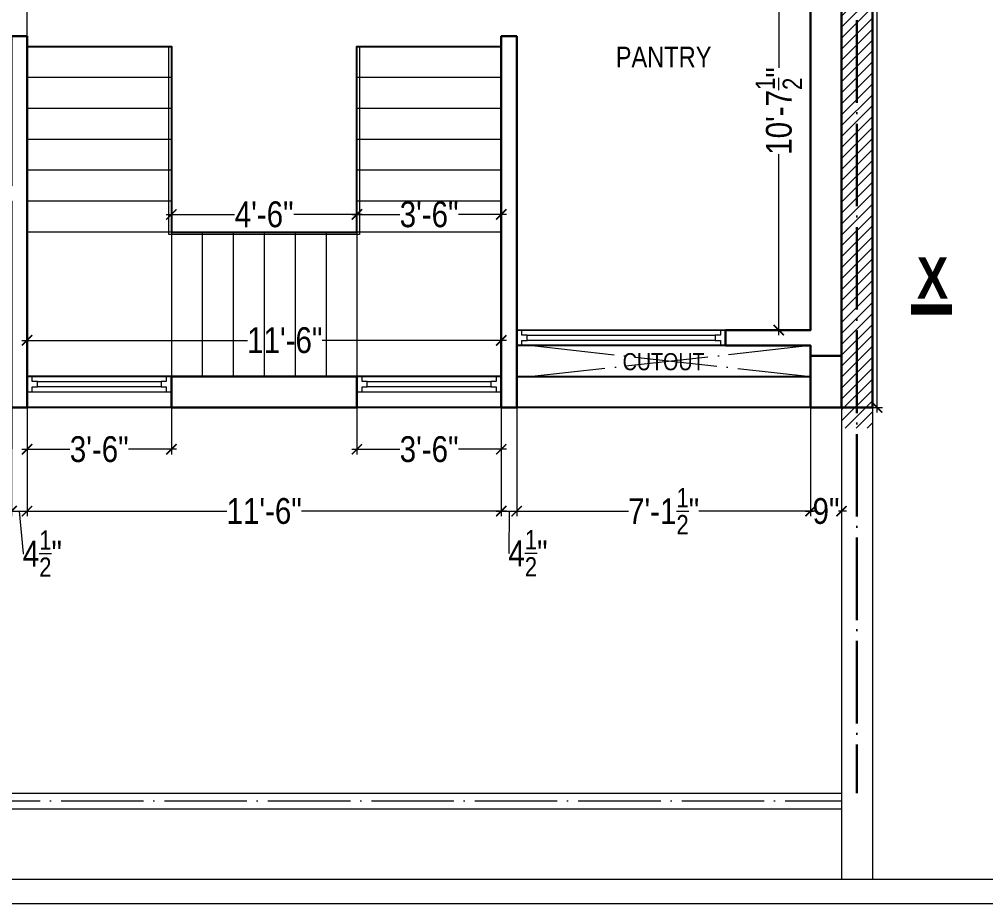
# Model space of a CAD drawing. Header units: millimetres. Extents: x 56222 to 152663, y -171621 to -121287.
# Drawn here: x 149203.7 to 149484.9, y -170532.5 to -170275.2 of the extents above; entities that cross this region are included whole.
import ezdxf

# ---------------------------------------------------------------- set-up
doc = ezdxf.new("R2010")
doc.units = ezdxf.units.MM
doc.header["$MEASUREMENT"] = 0
doc.header["$PDMODE"] = 35
doc.linetypes.add('ACAD_ISO04W100', pattern=[30, 24, -3, 0, -3])
doc.layers.get('Defpoints').update_dxf_attribs({"color": 220})
for name, color, linetype, lineweight in [('COLUMN', 1, 'Continuous', 30), ('FIRST FLOOR', 7, 'Continuous', 9), ('FIRST FLOOR ( DIM )', 250, 'Continuous', 9), ('FIRST FLOOR ( TEXT )', 7, 'Continuous', 9), ('FIRST FLOOR_( PLine )_', 251, 'Continuous', 30), ('FIRST FLOOR_( STAIR )', 251, 'Continuous', 9), ('GROUND FLOOR', 7, 'Continuous', 9), ('GROUND FLOOR  ( HATCH )', 251, 'Continuous', 9), ('GROUND FLOOR ( DW_RAIL )', 7, 'Continuous', 9), ('SECTION', 7, 'Continuous', 9), ('X_PLOT', 1, 'Continuous', 9), ('X_SHEET', 7, 'Continuous', 9)]:
    doc.layers.add(name, color=color, linetype=linetype, lineweight=lineweight)
doc.layers.add('XX~SLAB ( PLINE )', color=251, linetype='Continuous', plot=False)
doc.styles.add("Cn_BT_0'-0", font='swissc.ttf')
doc.styles.add('Cn_BT_7½', font='swissc.ttf', dxfattribs={"height": 7.5})
doc.styles.add('KATHA', font='swissc.ttf')
doc.dimstyles.new('Cn_BT_7½', dxfattribs={"dimtxt": 9, "dimasz": 3, "dimexe": 1.5, "dimexo": 0, "dimgap": 0.09, "dimtad": 0, "dimdec": 3, "dimzin": 3, "dimdsep": 46, "dimlunit": 4, "dimtxsty": 'Cn_BT_7½', "dimblk": 'ARCHTICK', "dimcen": 0.09, "dimdle": 1.5, "dimclrd": 251, "dimclre": 251, "dimclrt": 14, "dimadec": 0, "dimazin": 0, "dimtfac": 0.75, "dimtdec": 3, "dimtofl": 0, "dimtmove": 0, "dimatfit": 3, "dimfxl": 0, "dimtolj": 1, "dimtzin": 0, "dimlwd": 15, "dimlwe": 15, "dimarcsym": 0})

# ---------------------------------------------------------------- blocks, each defined once
blk = doc.blocks.new('_ArchTick')
at = {"color": 0, "linetype": 'ByBlock', "const_width": 0.15}
blk.add_lwpolyline([(-0.5, -0.5), (0.5, 0.5)], dxfattribs=at)
blk = doc.blocks.new('*D10')
at = {"layer": 'Defpoints', "color": 0, "transparency": 16777216}
for p in [(149442.93, -170077.58), (149438.43, -170388.08), (149453.32, -170388.08)]:
    blk.add_point(p, dxfattribs=at)
at = {"layer": 'FIRST FLOOR ( DIM )', "color": 251, "lineweight": 15, "transparency": 16777216}
for p, q in [((149442.93, -170077.58), (149454.82, -170077.58)), ((149453.32, -170076.08), (149453.32, -170220.68)), ((149453.32, -170389.58), (149453.32, -170250.99)), ((149438.43, -170388.08), (149454.82, -170388.08))]:
    blk.add_line(p, q, dxfattribs=at)
at = {"layer": 'FIRST FLOOR ( DIM )', "color": 251, "lineweight": 15, "transparency": 16777216, "xscale": 3, "yscale": 3, "zscale": 3}
for p, rotation in [((149453.32, -170077.58), 90), ((149453.32, -170388.08), 270)]:
    blk.add_blockref('_ArchTick', p, dxfattribs=dict(at, rotation=rotation))
at = {"layer": 'FIRST FLOOR ( DIM )', "color": 14, "transparency": 16777216, "insert": (149450.32, -170235.83), "char_height": 7.5, "attachment_point": 5, "rotation": 90, "style": 'Cn_BT_7½'}
blk.add_mtext('\\A1;25\'-10{\\H0.750000x;\\S1/2;}"', dxfattribs=at)
blk = doc.blocks.new('*D11')
at = {"layer": 'Defpoints', "color": 0, "transparency": 16777216}
for p in [(149433.93, -170238.08), (149424.69, -170365.58), (149433.93, -170365.58)]:
    blk.add_point(p, dxfattribs=at)
at = {"layer": 'FIRST FLOOR ( DIM )', "color": 251, "lineweight": 15, "transparency": 16777216}
for p, q in [((149433.93, -170238.08), (149423.19, -170238.08)), ((149424.69, -170236.58), (149424.69, -170289.3)), ((149424.69, -170367.08), (149424.69, -170314.37)), ((149433.93, -170365.58), (149423.19, -170365.58))]:
    blk.add_line(p, q, dxfattribs=at)
at = {"layer": 'FIRST FLOOR ( DIM )', "color": 251, "lineweight": 15, "transparency": 16777216, "xscale": 3, "yscale": 3, "zscale": 3}
for p, rotation in [((149424.69, -170238.08), 90), ((149424.69, -170365.58), 270)]:
    blk.add_blockref('_ArchTick', p, dxfattribs=dict(at, rotation=rotation))
at = {"layer": 'FIRST FLOOR ( DIM )', "color": 14, "transparency": 16777216, "insert": (149424.69, -170301.83), "char_height": 7.5, "attachment_point": 5, "rotation": 90, "style": 'Cn_BT_7½'}
blk.add_mtext('\\A1;10\'-7{\\H0.750000x;\\S1/2;}"', dxfattribs=at)
blk = doc.blocks.new('*D16')
at = {"layer": 'Defpoints', "color": 0, "transparency": 16777216}
for p in [(149205.93, -170361.08), (149343.93, -170361.08), (149343.93, -170368.56)]:
    blk.add_point(p, dxfattribs=at)
at = {"layer": 'FIRST FLOOR ( DIM )', "color": 251, "lineweight": 15, "transparency": 16777216}
for p, q in [((149205.93, -170361.08), (149205.93, -170370.06)), ((149343.93, -170361.08), (149343.93, -170370.06)), ((149204.43, -170368.56), (149270.07, -170368.56)), ((149345.43, -170368.56), (149291.79, -170368.56))]:
    blk.add_line(p, q, dxfattribs=at)
at = {"layer": 'FIRST FLOOR ( DIM )', "color": 251, "lineweight": 15, "transparency": 16777216, "xscale": 3, "yscale": 3, "zscale": 3, "rotation": 180}
blk.add_blockref('_ArchTick', (149205.93, -170368.56), dxfattribs=at)
at = {"layer": 'FIRST FLOOR ( DIM )', "color": 251, "lineweight": 15, "transparency": 16777216, "xscale": 3, "yscale": 3, "zscale": 3}
blk.add_blockref('_ArchTick', (149343.93, -170368.56), dxfattribs=at)
at = {"layer": 'FIRST FLOOR ( DIM )', "color": 14, "transparency": 16777216, "insert": (149280.93, -170368.56), "char_height": 7.5, "attachment_point": 5, "style": 'Cn_BT_7½'}
blk.add_mtext('\\A1;11\'-6"', dxfattribs=at)
blk = doc.blocks.new('*D17')
at = {"layer": 'Defpoints', "color": 0, "transparency": 16777216}
for p in [(149343.93, -170331.94), (149301.93, -170336.29), (149343.93, -170336.29)]:
    blk.add_point(p, dxfattribs=at)
at = {"layer": 'FIRST FLOOR ( DIM )', "color": 251, "lineweight": 15, "transparency": 16777216}
for p, q in [((149301.93, -170336.29), (149301.93, -170330.44)), ((149343.93, -170336.29), (149343.93, -170330.44)), ((149300.43, -170331.94), (149314.38, -170331.94)), ((149345.43, -170331.94), (149331.48, -170331.94))]:
    blk.add_line(p, q, dxfattribs=at)
at = {"layer": 'FIRST FLOOR ( DIM )', "color": 251, "lineweight": 15, "transparency": 16777216, "xscale": 3, "yscale": 3, "zscale": 3, "rotation": 180}
blk.add_blockref('_ArchTick', (149301.93, -170331.94), dxfattribs=at)
at = {"layer": 'FIRST FLOOR ( DIM )', "color": 251, "lineweight": 15, "transparency": 16777216, "xscale": 3, "yscale": 3, "zscale": 3}
blk.add_blockref('_ArchTick', (149343.93, -170331.94), dxfattribs=at)
at = {"layer": 'FIRST FLOOR ( DIM )', "color": 14, "transparency": 16777216, "insert": (149322.93, -170331.94), "char_height": 7.5, "attachment_point": 5, "style": 'Cn_BT_7½'}
blk.add_mtext('\\A1;3\'-6"', dxfattribs=at)
blk = doc.blocks.new('*D18')
at = {"layer": 'Defpoints', "color": 0, "transparency": 16777216}
for p in [(149301.93, -170331.94), (149247.93, -170337.08), (149301.93, -170337.08)]:
    blk.add_point(p, dxfattribs=at)
at = {"layer": 'FIRST FLOOR ( DIM )', "color": 251, "lineweight": 15, "transparency": 16777216}
for p, q in [((149247.93, -170337.08), (149247.93, -170330.44)), ((149301.93, -170337.08), (149301.93, -170330.44)), ((149246.43, -170331.94), (149266.33, -170331.94)), ((149303.43, -170331.94), (149283.53, -170331.94))]:
    blk.add_line(p, q, dxfattribs=at)
at = {"layer": 'FIRST FLOOR ( DIM )', "color": 251, "lineweight": 15, "transparency": 16777216, "xscale": 3, "yscale": 3, "zscale": 3, "rotation": 180}
blk.add_blockref('_ArchTick', (149247.93, -170331.94), dxfattribs=at)
at = {"layer": 'FIRST FLOOR ( DIM )', "color": 251, "lineweight": 15, "transparency": 16777216, "xscale": 3, "yscale": 3, "zscale": 3}
blk.add_blockref('_ArchTick', (149301.93, -170331.94), dxfattribs=at)
at = {"layer": 'FIRST FLOOR ( DIM )', "color": 14, "transparency": 16777216, "insert": (149274.93, -170331.94), "char_height": 7.5, "attachment_point": 5, "style": 'Cn_BT_7½'}
blk.add_mtext('\\A1;4\'-6"', dxfattribs=at)
blk = doc.blocks.new('*D20')
at = {"layer": 'Defpoints', "color": 0, "transparency": 16777216}
for p in [(149201.43, -170388.08), (149205.93, -170388.08), (149205.93, -170418.26)]:
    blk.add_point(p, dxfattribs=at)
at = {"layer": 'FIRST FLOOR ( DIM )', "color": 251, "lineweight": 15, "transparency": 16777216}
for p, q in [((149201.43, -170388.08), (149201.43, -170419.76)), ((149205.93, -170388.08), (149205.93, -170419.76)), ((149199.93, -170418.26), (149207.43, -170418.26)), ((149203.68, -170418.26), (149204.83, -170430.62)), ((149204.83, -170430.62), (149205.01, -170430.62))]:
    blk.add_line(p, q, dxfattribs=at)
at = {"layer": 'FIRST FLOOR ( DIM )', "color": 251, "lineweight": 15, "transparency": 16777216, "xscale": 3, "yscale": 3, "zscale": 3, "rotation": 180}
blk.add_blockref('_ArchTick', (149201.43, -170418.26), dxfattribs=at)
at = {"layer": 'FIRST FLOOR ( DIM )', "color": 251, "lineweight": 15, "transparency": 16777216, "xscale": 3, "yscale": 3, "zscale": 3}
blk.add_blockref('_ArchTick', (149205.93, -170418.26), dxfattribs=at)
at = {"layer": 'FIRST FLOOR ( DIM )', "color": 14, "transparency": 16777216, "insert": (149210.38, -170430.62), "char_height": 7.5, "attachment_point": 5, "style": 'Cn_BT_7½'}
blk.add_mtext('\\A1;4{\\H0.750000x;\\S1/2;}"', dxfattribs=at)
blk = doc.blocks.new('*D21')
at = {"layer": 'Defpoints', "color": 0, "transparency": 16777216}
for p in [(149205.93, -170388.08), (149247.93, -170388.08), (149247.93, -170400.26)]:
    blk.add_point(p, dxfattribs=at)
at = {"layer": 'FIRST FLOOR ( DIM )', "color": 251, "lineweight": 15, "transparency": 16777216}
for p, q in [((149205.93, -170388.08), (149205.93, -170401.76)), ((149247.93, -170388.08), (149247.93, -170401.76)), ((149204.43, -170400.26), (149218.38, -170400.26)), ((149249.43, -170400.26), (149235.48, -170400.26))]:
    blk.add_line(p, q, dxfattribs=at)
at = {"layer": 'FIRST FLOOR ( DIM )', "color": 251, "lineweight": 15, "transparency": 16777216, "xscale": 3, "yscale": 3, "zscale": 3, "rotation": 180}
blk.add_blockref('_ArchTick', (149205.93, -170400.26), dxfattribs=at)
at = {"layer": 'FIRST FLOOR ( DIM )', "color": 251, "lineweight": 15, "transparency": 16777216, "xscale": 3, "yscale": 3, "zscale": 3}
blk.add_blockref('_ArchTick', (149247.93, -170400.26), dxfattribs=at)
at = {"layer": 'FIRST FLOOR ( DIM )', "color": 14, "transparency": 16777216, "insert": (149226.93, -170400.26), "char_height": 7.5, "attachment_point": 5, "style": 'Cn_BT_7½'}
blk.add_mtext('\\A1;3\'-6"', dxfattribs=at)
blk = doc.blocks.new('*D22')
at = {"layer": 'Defpoints', "color": 0, "transparency": 16777216}
for p in [(149301.93, -170388.08), (149343.93, -170388.08), (149343.93, -170400.26)]:
    blk.add_point(p, dxfattribs=at)
at = {"layer": 'FIRST FLOOR ( DIM )', "color": 251, "lineweight": 15, "transparency": 16777216}
for p, q in [((149301.93, -170388.08), (149301.93, -170401.76)), ((149343.93, -170388.08), (149343.93, -170401.76)), ((149300.43, -170400.26), (149314.38, -170400.26)), ((149345.43, -170400.26), (149331.48, -170400.26))]:
    blk.add_line(p, q, dxfattribs=at)
at = {"layer": 'FIRST FLOOR ( DIM )', "color": 251, "lineweight": 15, "transparency": 16777216, "xscale": 3, "yscale": 3, "zscale": 3, "rotation": 180}
blk.add_blockref('_ArchTick', (149301.93, -170400.26), dxfattribs=at)
at = {"layer": 'FIRST FLOOR ( DIM )', "color": 251, "lineweight": 15, "transparency": 16777216, "xscale": 3, "yscale": 3, "zscale": 3}
blk.add_blockref('_ArchTick', (149343.93, -170400.26), dxfattribs=at)
at = {"layer": 'FIRST FLOOR ( DIM )', "color": 14, "transparency": 16777216, "insert": (149322.93, -170400.26), "char_height": 7.5, "attachment_point": 5, "style": 'Cn_BT_7½'}
blk.add_mtext('\\A1;3\'-6"', dxfattribs=at)
blk = doc.blocks.new('*D23')
at = {"layer": 'Defpoints', "color": 0, "transparency": 16777216}
for p in [(149343.93, -170388.08), (149348.43, -170388.08), (149348.43, -170418.26)]:
    blk.add_point(p, dxfattribs=at)
at = {"layer": 'FIRST FLOOR ( DIM )', "color": 251, "lineweight": 15, "transparency": 16777216}
for p, q in [((149343.93, -170388.08), (149343.93, -170419.76)), ((149348.43, -170388.08), (149348.43, -170419.76)), ((149342.43, -170418.26), (149349.93, -170418.26)), ((149346.18, -170418.26), (149346.15, -170430.52)), ((149346.15, -170430.52), (149346.33, -170430.52))]:
    blk.add_line(p, q, dxfattribs=at)
at = {"layer": 'FIRST FLOOR ( DIM )', "color": 251, "lineweight": 15, "transparency": 16777216, "xscale": 3, "yscale": 3, "zscale": 3, "rotation": 180}
blk.add_blockref('_ArchTick', (149343.93, -170418.26), dxfattribs=at)
at = {"layer": 'FIRST FLOOR ( DIM )', "color": 251, "lineweight": 15, "transparency": 16777216, "xscale": 3, "yscale": 3, "zscale": 3}
blk.add_blockref('_ArchTick', (149348.43, -170418.26), dxfattribs=at)
at = {"layer": 'FIRST FLOOR ( DIM )', "color": 14, "transparency": 16777216, "insert": (149351.7, -170430.52), "char_height": 7.5, "attachment_point": 5, "style": 'Cn_BT_7½'}
blk.add_mtext('\\A1;4{\\H0.750000x;\\S1/2;}"', dxfattribs=at)
blk = doc.blocks.new('*D24')
at = {"layer": 'Defpoints', "color": 0, "transparency": 16777216}
for p in [(149348.43, -170388.08), (149433.93, -170388.08), (149433.93, -170418.26)]:
    blk.add_point(p, dxfattribs=at)
at = {"layer": 'FIRST FLOOR ( DIM )', "color": 251, "lineweight": 15, "transparency": 16777216}
for p, q in [((149348.43, -170388.08), (149348.43, -170419.76)), ((149433.93, -170388.08), (149433.93, -170419.76)), ((149346.93, -170418.26), (149380.98, -170418.26)), ((149435.43, -170418.26), (149401.38, -170418.26))]:
    blk.add_line(p, q, dxfattribs=at)
at = {"layer": 'FIRST FLOOR ( DIM )', "color": 251, "lineweight": 15, "transparency": 16777216, "xscale": 3, "yscale": 3, "zscale": 3, "rotation": 180}
blk.add_blockref('_ArchTick', (149348.43, -170418.26), dxfattribs=at)
at = {"layer": 'FIRST FLOOR ( DIM )', "color": 251, "lineweight": 15, "transparency": 16777216, "xscale": 3, "yscale": 3, "zscale": 3}
blk.add_blockref('_ArchTick', (149433.93, -170418.26), dxfattribs=at)
at = {"layer": 'FIRST FLOOR ( DIM )', "color": 14, "transparency": 16777216, "insert": (149391.18, -170418.26), "char_height": 7.5, "attachment_point": 5, "style": 'Cn_BT_7½'}
blk.add_mtext('\\A1;7\'-1{\\H0.750000x;\\S1/2;}"', dxfattribs=at)
blk = doc.blocks.new('*D25')
at = {"layer": 'Defpoints', "color": 0, "transparency": 16777216}
for p in [(149433.93, -170388.08), (149442.93, -170388.08), (149442.93, -170418.26)]:
    blk.add_point(p, dxfattribs=at)
at = {"layer": 'FIRST FLOOR ( DIM )', "color": 251, "lineweight": 15, "transparency": 16777216}
for p, q in [((149433.93, -170388.08), (149433.93, -170419.76)), ((149442.93, -170388.08), (149442.93, -170419.76)), ((149432.43, -170418.26), (149434.78, -170418.26)), ((149444.43, -170418.26), (149442.09, -170418.26))]:
    blk.add_line(p, q, dxfattribs=at)
at = {"layer": 'FIRST FLOOR ( DIM )', "color": 251, "lineweight": 15, "transparency": 16777216, "xscale": 3, "yscale": 3, "zscale": 3, "rotation": 180}
blk.add_blockref('_ArchTick', (149433.93, -170418.26), dxfattribs=at)
at = {"layer": 'FIRST FLOOR ( DIM )', "color": 251, "lineweight": 15, "transparency": 16777216, "xscale": 3, "yscale": 3, "zscale": 3}
blk.add_blockref('_ArchTick', (149442.93, -170418.26), dxfattribs=at)
at = {"layer": 'FIRST FLOOR ( DIM )', "color": 14, "transparency": 16777216, "insert": (149438.43, -170418.26), "char_height": 7.5, "attachment_point": 5, "style": 'Cn_BT_7½'}
blk.add_mtext('\\A1;9"', dxfattribs=at)
blk = doc.blocks.new('*D26')
at = {"layer": 'Defpoints', "color": 0, "transparency": 16777216}
for p in [(149205.93, -170238.08), (149194.64, -170280.08), (149205.93, -170280.08)]:
    blk.add_point(p, dxfattribs=at)
at = {"layer": 'FIRST FLOOR ( DIM )', "color": 251, "lineweight": 15, "transparency": 16777216}
for p, q in [((149205.93, -170238.08), (149193.14, -170238.08)), ((149194.64, -170236.58), (149194.64, -170250.53)), ((149194.64, -170281.58), (149194.64, -170267.64)), ((149205.93, -170280.08), (149193.14, -170280.08))]:
    blk.add_line(p, q, dxfattribs=at)
at = {"layer": 'FIRST FLOOR ( DIM )', "color": 251, "lineweight": 15, "transparency": 16777216, "xscale": 3, "yscale": 3, "zscale": 3}
for p, rotation in [((149194.64, -170238.08), 90), ((149194.64, -170280.08), 270)]:
    blk.add_blockref('_ArchTick', p, dxfattribs=dict(at, rotation=rotation))
at = {"layer": 'FIRST FLOOR ( DIM )', "color": 14, "transparency": 16777216, "insert": (149194.64, -170259.08), "char_height": 7.5, "attachment_point": 5, "rotation": 90, "style": 'Cn_BT_7½'}
blk.add_mtext('\\A1;3\'-6"', dxfattribs=at)
blk = doc.blocks.new('*D61')
at = {"layer": 'Defpoints', "color": 0, "transparency": 16777216}
for p in [(149205.93, -170388.08), (149343.93, -170388.08), (149343.93, -170418.26)]:
    blk.add_point(p, dxfattribs=at)
at = {"layer": 'FIRST FLOOR ( DIM )', "color": 251, "lineweight": 15, "transparency": 16777216}
for p, q in [((149205.93, -170388.08), (149205.93, -170419.76)), ((149343.93, -170388.08), (149343.93, -170419.76)), ((149204.43, -170418.26), (149264.07, -170418.26)), ((149345.43, -170418.26), (149285.79, -170418.26))]:
    blk.add_line(p, q, dxfattribs=at)
at = {"layer": 'FIRST FLOOR ( DIM )', "color": 251, "lineweight": 15, "transparency": 16777216, "xscale": 3, "yscale": 3, "zscale": 3, "rotation": 180}
blk.add_blockref('_ArchTick', (149205.93, -170418.26), dxfattribs=at)
at = {"layer": 'FIRST FLOOR ( DIM )', "color": 251, "lineweight": 15, "transparency": 16777216, "xscale": 3, "yscale": 3, "zscale": 3}
blk.add_blockref('_ArchTick', (149343.93, -170418.26), dxfattribs=at)
at = {"layer": 'FIRST FLOOR ( DIM )', "color": 14, "transparency": 16777216, "insert": (149274.93, -170418.26), "char_height": 7.5, "attachment_point": 5, "style": 'Cn_BT_7½'}
blk.add_mtext('\\A1;11\'-6"', dxfattribs=at)

msp = doc.modelspace()

# ---------------------------------------------------------------- hatches: boundary and pattern name
at = {"layer": 'GROUND FLOOR  ( HATCH )'}
h = msp.add_hatch(dxfattribs=at)
h.set_pattern_fill('ANSI31', color=6, scale=18, style=0)
h.set_pattern_definition([(45, (32911.247, -7774.9088), (-1.590990258, 1.590990258), [])])
h.paths.add_polyline_path([(149451.9329, -170050.5832), (149442.9329, -170050.5832), (149442.9329, -170394.0832), (149451.9329, -170394.0832)])

# ---------------------------------------------------------------- linework, layer by layer
at = {"layer": 'COLUMN'}
msp.add_lwpolyline([(149433.9329, -170373.0832), (149442.9329, -170373.0832), (149442.9329, -170388.0832), (149433.9329, -170388.0832)], close=True, dxfattribs=at)
at = {"layer": 'FIRST FLOOR'}
for p, q in [((149442.9329, -170077.5832), (149442.9329, -170388.0832)), ((149205.9329, -170388.0832), (149205.9329, -170238.0832)), ((149433.9329, -170238.0832), (149433.9329, -170365.5832)), ((149205.9329, -170280.0832), (149201.4329, -170280.0832)), ((149343.9329, -170280.0832), (149343.9329, -170388.0832)), ((149343.9329, -170280.0832), (149348.4329, -170280.0832)), ((149348.4329, -170280.0832), (149348.4329, -170365.5832)), ((149348.4329, -170365.5832), (149433.9329, -170365.5832)), ((149348.4329, -170370.0832), (149348.4329, -170365.5832)), ((149409.1829, -170365.5832), (149409.1829, -170370.0832)), ((149348.4329, -170370.0832), (149348.4329, -170388.0832)), ((149348.4329, -170370.0832), (149433.9329, -170370.0832)), ((149433.9329, -170370.0832), (149433.9329, -170388.0832)), ((149343.9329, -170379.0832), (149205.9329, -170379.0832)), ((149247.9329, -170379.0832), (149247.9329, -170388.0832)), ((149301.9329, -170379.0832), (149301.9329, -170388.0832)), ((149433.9329, -170379.0832), (149348.4329, -170379.0832)), ((149442.9329, -170388.0832), (149042.4329, -170388.0832))]:
    msp.add_line(p, q, dxfattribs=at)
at = {"layer": 'FIRST FLOOR_( PLine )_'}
for points in [[(149442.9329, -170077.5832), (149397.9329, -170077.5832), (149397.9329, -170082.0832), (149433.9329, -170082.0832), (149433.9329, -170233.5832), (149343.9329, -170233.5832), (149343.9329, -170238.0832), (149433.9329, -170238.0832), (149433.9329, -170365.5832), (149409.1829, -170365.5832), (149409.1829, -170370.0832), (149433.9329, -170370.0832), (149433.9329, -170388.0832), (149442.9329, -170388.0832)], [(149205.9329, -170280.0832), (149201.4329, -170280.0832), (149201.4329, -170323.5832), (149180.4329, -170323.5832), (149180.4329, -170328.0832), (149201.4329, -170328.0832), (149201.4329, -170388.0832), (149205.9329, -170388.0832)], [(149348.4329, -170280.0832), (149343.9329, -170280.0832), (149343.9329, -170388.0832), (149348.4329, -170388.0832), (149348.4329, -170370.0832), (149348.4329, -170370.0832), (149348.4329, -170365.5832), (149348.4329, -170365.5832)], [(149301.9329, -170379.0832), (149247.9329, -170379.0832), (149247.9329, -170383.5832), (149247.9329, -170388.0832), (149301.9329, -170388.0832)]]:
    msp.add_lwpolyline(points, close=True, dxfattribs=at)
at = {"layer": 'FIRST FLOOR_( STAIR )'}
for p, q in [((149247.9329, -170283.0832), (149205.9329, -170283.0832)), ((149247.9329, -170283.0832), (149247.9329, -170379.0832)), ((149343.9329, -170283.0832), (149301.9329, -170283.0832)), ((149301.9329, -170283.0832), (149301.9329, -170379.0832)), ((149247.9329, -170292.0832), (149205.9329, -170292.0832)), ((149343.9329, -170292.0832), (149301.9329, -170292.0832)), ((149247.9329, -170301.0832), (149205.9329, -170301.0832)), ((149343.9329, -170301.0832), (149301.9329, -170301.0832)), ((149247.9329, -170310.0832), (149205.9329, -170310.0832)), ((149343.9329, -170310.0832), (149301.9329, -170310.0832)), ((149247.9329, -170319.0832), (149205.9329, -170319.0832)), ((149343.9329, -170319.0832), (149301.9329, -170319.0832)), ((149247.9329, -170328.0832), (149205.9329, -170328.0832)), ((149343.9329, -170328.0832), (149301.9329, -170328.0832)), ((149343.9329, -170337.0832), (149205.9329, -170337.0832)), ((149256.9329, -170337.0832), (149256.9329, -170379.0832)), ((149265.9329, -170337.0832), (149265.9329, -170379.0832)), ((149274.9329, -170337.0832), (149274.9329, -170379.0832)), ((149283.9329, -170337.0832), (149283.9329, -170379.0832)), ((149292.9329, -170337.0832), (149292.9329, -170379.0832))]:
    msp.add_line(p, q, dxfattribs=at)
msp.add_lwpolyline([(149247.2329, -170283.0832), (149247.9329, -170283.0832), (149247.9329, -170337.0832), (149301.9329, -170337.0832), (149301.9329, -170283.0832), (149302.6329, -170283.0832), (149302.6329, -170337.7832), (149247.2329, -170337.7832), (149247.2329, -170283.0832)], close=True, dxfattribs=at)
at = {"layer": 'GROUND FLOOR'}
for p, q in [((149442.9329, -170004.5343), (149442.9329, -170525.4671)), ((149451.9329, -170004.5343), (149451.9329, -170525.4671)), ((149442.9329, -170388.0832), (149442.9329, -170525.4671)), ((148947.1829, -170500.3332), (149442.9329, -170500.3332)), ((148942.6829, -170504.8332), (149442.9329, -170504.8332))]:
    msp.add_line(p, q, dxfattribs=at)
at = {"layer": 'GROUND FLOOR', "color": 1, "linetype": 'ACAD_ISO04W100'}
for p, q in [((149447.4329, -170004.5343), (149447.4329, -170388.0832)), ((149352.9329, -170370.0832), (149433.9329, -170379.0832)), ((149433.9329, -170370.0832), (149352.9329, -170379.0832))]:
    msp.add_line(p, q, dxfattribs=at)
msp.add_lwpolyline([(149442.9329, -170040.0832), (148944.9329, -170040.0832), (148944.9329, -170502.5832), (149442.9329, -170502.5832)], dxfattribs=at)
at = {"layer": 'GROUND FLOOR', "color": 6, "lineweight": 30}
msp.add_lwpolyline([(149451.9329, -170044.5832), (149442.9329, -170044.5832), (149442.9329, -170388.0832), (149451.9329, -170388.0832)], close=True, dxfattribs=at)
at = {"layer": 'GROUND FLOOR'}
msp.add_lwpolyline([(149247.9329, -170283.0832), (149247.9329, -170337.0832), (149301.9329, -170337.0832), (149301.9329, -170283.0832)], dxfattribs=at)
at = {"layer": 'GROUND FLOOR ( DW_RAIL )'}
for points in [[(149409.1829, -170365.5832), (149407.6829, -170365.5832), (149407.6829, -170367.0832), (149406.1829, -170367.0832), (149406.1829, -170368.5832), (149351.4329, -170368.5832), (149351.4329, -170367.0832), (149349.9329, -170367.0832), (149349.9329, -170365.5832), (149348.4329, -170365.5832), (149348.4329, -170370.0832), (149349.9329, -170370.0832), (149349.9329, -170368.5832), (149351.4329, -170368.5832), (149351.4329, -170367.0832), (149406.1829, -170367.0832), (149406.1829, -170368.5832), (149407.6829, -170368.5832), (149407.6829, -170370.0832), (149409.1829, -170370.0832), (149409.1829, -170365.5832), (149348.4329, -170365.5832), (149348.4329, -170370.0832), (149409.1829, -170370.0832)], [(149247.9329, -170379.0832), (149246.4329, -170379.0832), (149246.4329, -170380.5832), (149244.9329, -170380.5832), (149244.9329, -170382.0832), (149208.9329, -170382.0832), (149208.9329, -170380.5832), (149207.4329, -170380.5832), (149207.4329, -170379.0832), (149205.9329, -170379.0832), (149205.9329, -170383.5832), (149207.4329, -170383.5832), (149207.4329, -170382.0832), (149208.9329, -170382.0832), (149208.9329, -170380.5832), (149244.9329, -170380.5832), (149244.9329, -170382.0832), (149246.4329, -170382.0832), (149246.4329, -170383.5832), (149247.9329, -170383.5832), (149247.9329, -170379.0832), (149205.9329, -170379.0832), (149205.9329, -170383.5832), (149247.9329, -170383.5832)], [(149343.9329, -170379.0832), (149342.4329, -170379.0832), (149342.4329, -170380.5832), (149340.9329, -170380.5832), (149340.9329, -170382.0832), (149304.9329, -170382.0832), (149304.9329, -170380.5832), (149303.4329, -170380.5832), (149303.4329, -170379.0832), (149301.9329, -170379.0832), (149301.9329, -170383.5832), (149303.4329, -170383.5832), (149303.4329, -170382.0832), (149304.9329, -170382.0832), (149304.9329, -170380.5832), (149340.9329, -170380.5832), (149340.9329, -170382.0832), (149342.4329, -170382.0832), (149342.4329, -170383.5832), (149343.9329, -170383.5832), (149343.9329, -170379.0832), (149301.9329, -170379.0832), (149301.9329, -170383.5832), (149343.9329, -170383.5832)]]:
    msp.add_lwpolyline(points, close=True, dxfattribs=at)
at = {"layer": 'SECTION', "color": 5}
msp.add_lwpolyline([(149014.0024, -170358.0832, 12, 12, 0), (149014.0024, -170361.0832, 0, 0, 0), (149469.1317, -170361.0832, 12, 12, 0), (149469.1317, -170358.0832, 12, 12, 0)], format="xyseb", dxfattribs=at)
at = {"layer": 'X_PLOT', "linetype": 'ACAD_ISO04W100', "lineweight": 30}
msp.add_line((149447.4329, -170004.5343), (149447.4329, -170500.3332), dxfattribs=at)
at = {"layer": 'X_SHEET'}
for points in [[(149657.9945, -170532.4671), (148890.8462, -170532.4671), (148890.8462, -169997.5343), (149657.9945, -169997.5343)], [(149650.9945, -170525.4671), (148897.8462, -170525.4671), (148897.8462, -170004.5343), (149650.9945, -170004.5343)]]:
    msp.add_lwpolyline(points, close=True, dxfattribs=at)
at = {"layer": 'XX~SLAB ( PLINE )'}
for points in [[(149037.9329, -170077.5832), (149442.9329, -170077.5832), (149442.9329, -170388.0832), (149433.9329, -170388.0832), (149414.1282, -170388.0832), (149373.7911, -170388.0832), (149348.4329, -170388.0832), (149201.4329, -170388.0832), (149201.4329, -170400.0832), (149037.9329, -170400.0832)], [(149205.9329, -170283.0832), (149247.9329, -170283.0832), (149247.9329, -170337.0832), (149301.9329, -170337.0832), (149301.9329, -170283.0832), (149343.9329, -170283.0832), (149343.9329, -170379.0832), (149205.9329, -170379.0832)]]:
    msp.add_lwpolyline(points, close=True, dxfattribs=at)
at = {"layer": 'XX~SLAB ( PLINE )', "color": 5}
msp.add_lwpolyline([(149348.4329, -170379.0832), (149433.9329, -170379.0832), (149433.9329, -170370.0832), (149348.4329, -170370.0832)], close=True, dxfattribs=at)

# ---------------------------------------------------------------- texts
at = {"layer": 'FIRST FLOOR ( TEXT )', "insert": (149391.1702, -170286.1047), "char_height": 6, "attachment_point": 5, "style": 'KATHA'}
msp.add_mtext('PANTRY', dxfattribs=at)
at = {"layer": 'FIRST FLOOR ( TEXT )', "color": 1, "insert": (149391.1702, -170374.804), "char_height": 5, "attachment_point": 5, "style": "Cn_BT_0'-0"}
msp.add_mtext('CUTOUT', dxfattribs=at)
at = {"layer": 'SECTION', "color": 5, "insert": (149464.8553, -170356.4445), "char_height": 12, "attachment_point": 7, "line_spacing_factor": 1.157143, "style": "Cn_BT_0'-0"}
msp.add_mtext('{\\fSwis721 Cn BT|b1|i0|c0|p34;X}', dxfattribs=at)

# ---------------------------------------------------------------- dimensions: what is measured, and where the dimension line sits
at = {"layer": 'FIRST FLOOR ( DIM )'}
dim = msp.add_linear_dim(base=(149453.3212, -170388.0832), p1=(149442.9329, -170077.5832), p2=(149438.4329, -170388.0832), angle=90, dimstyle='Cn_BT_7½', override={"dimtmove": 1}, dxfattribs=at)
dim.commit()
dim.dimension.update_dxf_attribs({"geometry": '*D10', "text_midpoint": (149450.3212, -170235.8332), "dimtype": 160})
for base, p1, p2, picture, middle in [((149194.636, -170280.0832), (149205.9329, -170238.0832), (149205.9329, -170280.0832), '*D26', (149194.636, -170259.0832)), ((149424.6884, -170365.5832), (149433.9329, -170238.0832), (149433.9329, -170365.5832), '*D11', (149424.6884, -170301.8332))]:
    dim = msp.add_linear_dim(base=base, p1=p1, p2=p2, angle=90, dimstyle='Cn_BT_7½', dxfattribs=at)
    dim.commit()
    dim.dimension.update_dxf_attribs({"geometry": picture, "text_midpoint": middle})
for base, p1, p2, picture, middle in [((149301.9329, -170331.9376), (149247.9329, -170337.0832), (149301.9329, -170337.0832), '*D18', (149274.9329, -170331.9376)), ((149343.9329, -170331.9376), (149301.9329, -170336.2937), (149343.9329, -170336.2937), '*D17', (149322.9329, -170331.9376))]:
    dim = msp.add_linear_dim(base=base, p1=p1, p2=p2, dimstyle='Cn_BT_7½', dxfattribs=at)
    dim.commit()
    dim.dimension.update_dxf_attribs({"geometry": picture, "text_midpoint": middle})
dim = msp.add_linear_dim(base=(149343.9329, -170368.5575), p1=(149205.9329, -170361.0832), p2=(149343.9329, -170361.0832), dimstyle='Cn_BT_7½', dxfattribs=at)
dim.commit()
dim.dimension.update_dxf_attribs({"geometry": '*D16', "text_midpoint": (149280.9329, -170368.5575), "dimtype": 160})
for base, p1, p2, picture, middle in [((149205.9329, -170418.2556), (149201.4329, -170388.0832), (149205.9329, -170388.0832), '*D20', (149205.0988, -170430.6227)), ((149348.4329, -170418.2556), (149343.9329, -170388.0832), (149348.4329, -170388.0832), '*D23', (149346.4229, -170430.5154))]:
    dim = msp.add_linear_dim(base=base, p1=p1, p2=p2, dimstyle='Cn_BT_7½', override={"dimtmove": 1}, dxfattribs=at)
    dim.commit()
    dim.dimension.update_dxf_attribs({"geometry": picture, "text_midpoint": middle, "dimtype": 160})
for base, p1, p2, picture, middle in [((149247.9329, -170400.2556), (149205.9329, -170388.0832), (149247.9329, -170388.0832), '*D21', (149226.9329, -170400.2556)), ((149343.9329, -170418.2556), (149205.9329, -170388.0832), (149343.9329, -170388.0832), '*D61', (149274.9329, -170418.2556)), ((149343.9329, -170400.2556), (149301.9329, -170388.0832), (149343.9329, -170388.0832), '*D22', (149322.9329, -170400.2556)), ((149433.9329, -170418.2556), (149348.4329, -170388.0832), (149433.9329, -170388.0832), '*D24', (149391.1829, -170418.2556)), ((149442.9329, -170418.2556), (149433.9329, -170388.0832), (149442.9329, -170388.0832), '*D25', (149438.4329, -170418.2556))]:
    dim = msp.add_linear_dim(base=base, p1=p1, p2=p2, dimstyle='Cn_BT_7½', override={"dimtmove": 1}, dxfattribs=at)
    dim.commit()
    dim.dimension.update_dxf_attribs({"geometry": picture, "text_midpoint": middle})

doc.saveas('drawing.dxf')
